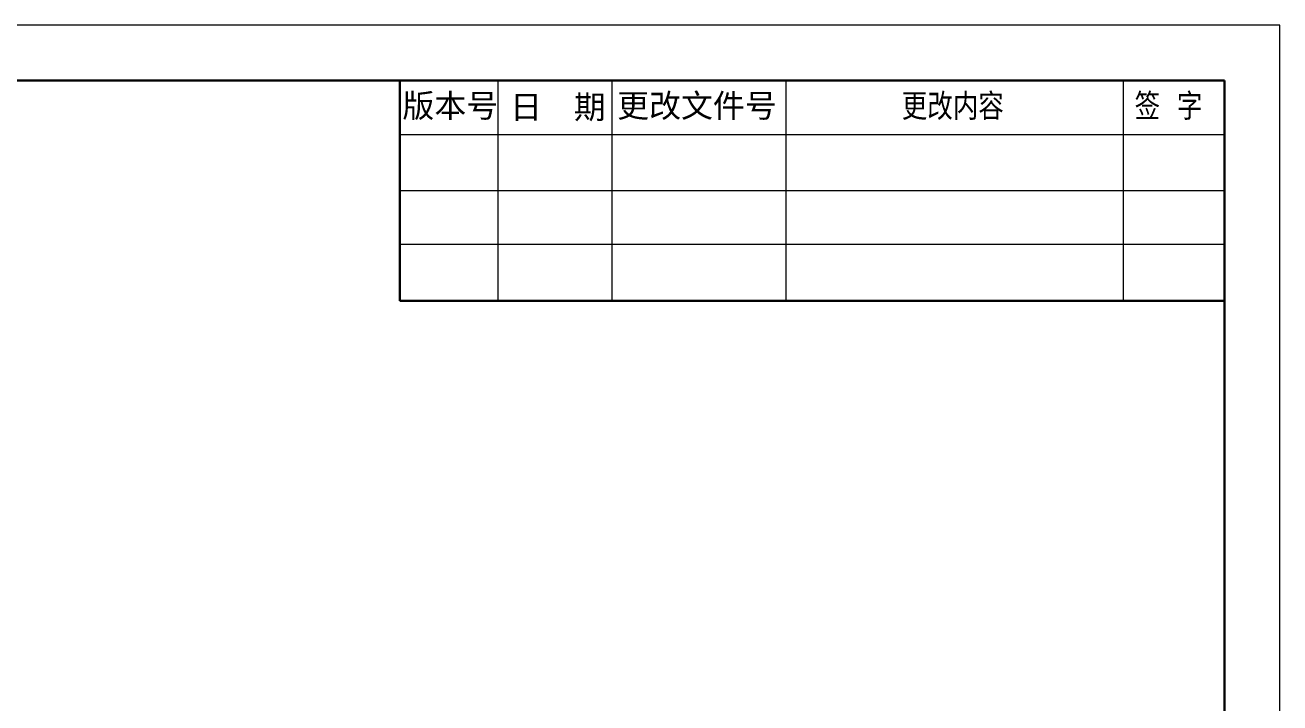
# Model space of a CAD drawing. Header units: inches. Extents: x 5637 to 5934, y 574 to 784.
# Drawn here: x 5816.7 to 5934.3, y 720 to 783.6 of the extents above; entities that cross this region are included whole.
import ezdxf

# ---------------------------------------------------------------- set-up
doc = ezdxf.new("R2010")
doc.units = ezdxf.units.IN
doc.header["$MEASUREMENT"] = 0
doc.layers.add('ACAD0', color=7, linetype='Continuous', lineweight=35)
doc.styles.get("Standard").update_dxf_attribs({"font": 'txt.shx', "width": 0.8})
doc.styles.add('UserTxtStyle1', font='')
doc.styles.get('UserTxtStyle1').set_extended_font_data('宋体')

msp = doc.modelspace()

# ---------------------------------------------------------------- linework, layer by layer
at = {"layer": 'ACAD0', "color": 0, "linetype": 'Continuous', "lineweight": 0}
for p, q in [((5934.3289, 783.6172), (5637.3287, 783.6172)), ((5934.3289, 573.6169), (5934.3289, 783.6172)), ((5861.0194, 757.727), (5861.0194, 778.4238)), ((5871.7236, 757.727), (5871.7236, 778.4238)), ((5888.035, 757.727), (5888.035, 778.4238)), ((5919.6663, 757.727), (5919.6663, 778.4238)), ((5929.1547, 773.3038), (5851.7902, 773.3038)), ((5929.1547, 768.0754), (5851.7902, 768.0754)), ((5929.1547, 763.0237), (5851.7902, 763.0237))]:
    msp.add_line(p, q, dxfattribs=at)
at = {"layer": 'ACAD0', "color": 0, "linetype": 'Continuous', "lineweight": 30}
for p, q in [((5929.1395, 778.4238), (5652.9569, 778.4238)), ((5851.7902, 757.727), (5851.7902, 778.4238)), ((5929.1395, 581.8854), (5929.1395, 778.4238)), ((5929.0806, 757.727), (5851.7902, 757.727))]:
    msp.add_line(p, q, dxfattribs=at)

# ---------------------------------------------------------------- texts
at = {"layer": 'ACAD0', "color": 0, "linetype": 'Continuous', "lineweight": 0, "char_height": 2.19306, "width": 29.413068, "attachment_point": 1, "line_spacing_factor": 1.15057, "style": 'UserTxtStyle1'}
for s, insert in [('\\T1.001;版本号', (5852.0437, 777.15)), ('\\T1.001;日  期', (5862.1407, 777.025)), ('\\T1.001;更改文件号', (5872.1781, 777.15))]:
    msp.add_mtext(s, dxfattribs=dict(at, insert=insert))
at = {"layer": 'ACAD0', "color": 0, "linetype": 'Continuous', "lineweight": 0, "char_height": 2.19306, "width": 29.413068, "attachment_point": 1, "line_spacing_factor": 1.15057}
for s, insert in [('更改内容', (5898.868, 777.15)), ('签 字', (5920.7032, 777.15))]:
    msp.add_mtext(s, dxfattribs=dict(at, insert=insert))

doc.saveas('drawing.dxf')
